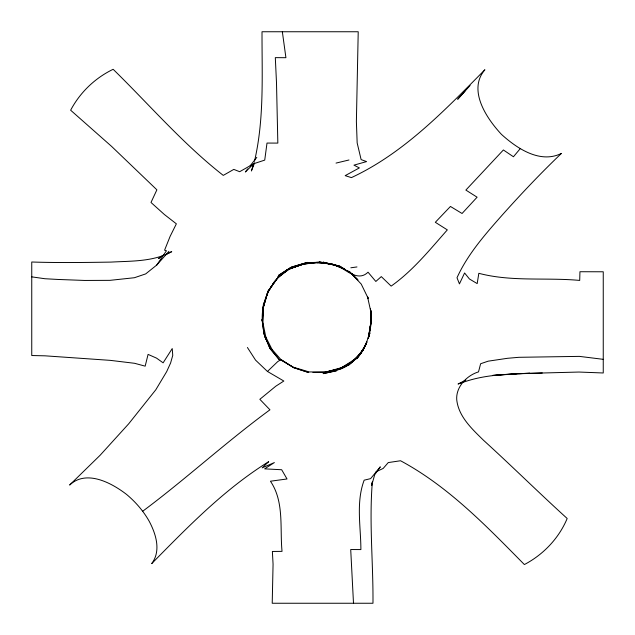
<?xml version="1.0" encoding="UTF-8"?>
<svg xmlns="http://www.w3.org/2000/svg" width="635" height="635" viewBox="0 0 635 635"><rect width="100%" height="100%" fill="white"/><g stroke="black" fill="none" stroke-linecap="round" stroke-linejoin="round"><path stroke-width="0.95" d="M262.692 324.771L262.803 311.102M262.572 319.834L262.779 311.094M263.43 304.046L262.287 320.81C261.207 300.601 270.883 280.789 287.814 269.613L279.432 276.193M372.34 482.124C369.03 522.407 373.309 562.88 372.975 603.25L272.217 603.25L273.066 564.197L272.375 551.458L282.035 551.363C279.765 527.955 284.416 501.761 270.439 481.219L287.02 478.965L281.678 469.741L264.628 468.86L274.368 462.566L262.16 467.868L268.692 461.677C224.536 489.093 187.96 526.788 151.709 563.61C161.385 550.759 155.892 533.725 149.011 520.922C143.232 510.762 135.493 501.912 126.555 494.419C111.522 482.822 86.32 469.321 69.644 485.029L100.116 455.263L128.707 423.791L155.805 389.771L166.688 371.61L170.609 362.974L172.752 355.362L172.228 348.559L163.124 362.831L156.551 358.132L148.082 354.386L145.169 366.157L134.596 363.299L110.299 360.362L45.014 355.822L31.75 355.529L31.75 262.001C58.15 262.882 84.574 262.493 110.982 262.096C128.603 261.112 147.066 261.644 163.766 255.333M369.911 332.796L368.268 338.209L371.181 320.215M369.252 334.129L370.761 323.548L368.824 336.145L371.078 321.524L370.475 308.935C372.435 325.43 368.895 342.908 358.807 356.314M372.285 482.013L371.689 485.362L374.69 474.75L380.301 466.844L370.626 478.623L364.157 480.179C355.83 502.444 360.855 526.494 360.886 549.577L350.71 549.529L353.497 603.25M268.081 291.251L263.168 307.848L263.406 306.594L262.763 322.151L266.065 338.225M368.324 338.28L370.792 325.826L370.673 311.055L367.459 296.386L368.316 298.64L361.22 284.067L349.766 271.915M263.279 306.689L264.668 301.093M263.168 307.848L267.367 293.052L275.558 280.091M263.088 308.205L267.414 293.14M368.276 338.495L369.919 332.93M253.357 164.775L251.381 170.974L254.643 162.79M254.492 161.234C264.358 118.951 261.906 74.874 262.017 31.75L358.219 31.75L356.386 121.539L357.164 142.931L361.117 159.599L366.593 161.584L353.941 165.148L359.37 167.91L345.178 175.641L351.409 177.617C403.939 153.114 444.698 110.331 484.894 69.747C467.439 90.099 486.624 118.451 501.412 134.334C516.938 148.439 540.179 164.005 561.435 153.408C540.615 173.268 520.795 194.254 501.65 215.717C484.83 234.775 467.598 254.381 457.002 277.749L459.438 283.893L464.59 272.979L469.44 278.987L477.187 283.599L478.83 273.304C511.683 282.003 546.179 277.305 579.707 280.424L579.945 271.732L603.25 271.78L603.25 372.983L579.041 372.046L519.327 373.602M263.358 305.316L268.661 290.401L277.336 278.344L267.629 292.132L271.748 285.766M363.823 348.377L366.847 342.146M362.641 350.425L366.871 341.749M363.807 348.417L366.784 342.336M363.141 349.671L366.284 343.86M267.533 291.933L268.549 290.243M339.955 369.292C351.965 364.934 360.664 355.06 366.189 343.829M361.799 352.163L359.251 355.275L348.385 365.315L359.251 355.275L364.895 346.123L364.204 348.075L357.092 358.434L358.267 357.132M359.251 355.275L365.323 345.861M272.78 284.17L274.328 281.789M31.75 276.86L44.934 278.733L58.19 279.463L84.693 280.448L109.966 280.345L134.406 277.725L145.693 273.899L156.742 265.049L166.457 250.769L164.576 250.198L170.109 236.395L176.363 223.837L164.37 214.503L150.995 202.47L156.885 189.825L111.625 146.423L70.644 110.212C80.026 92.456 95.067 78.002 113.157 69.294C149.55 104.91 183.063 143.962 223.274 175.395L233.799 169.394L239.657 171.704L253.73 163.719L264.731 160.107L267.002 143.065L277.836 143.097L276.503 82.883L275.312 57.642L285.917 57.698L282.345 31.75M360.212 353.624L363.712 348.885M360.291 353.711L361.49 352.171M247.769 168.894L245.356 171.982L253.73 163.719M250.182 165.814L256.81 157.337M356.719 357.822L355.465 359.354L356.672 357.878M357.965 356.291L362.958 350.155L351.981 362.133L340.455 368.53L325.898 372.102L342.797 367.276M359.077 354.941L361.482 351.996M520.248 148.63L513.445 156.758L503.388 149.971L465.868 190.079L477.099 197.199L462.058 213.495L450.445 206.454L435.324 222.298L447.326 229.886C429.784 249.745 412.964 270.669 391.152 286.107L381.294 276.606L375.833 281.464L368.03 272.185C358.537 281.749 346.75 270.827 338.272 265.763L341.019 266.637L323.017 262.144L337.32 265.541M156.742 265.049L168.934 251.333M470.083 85.503L457.684 99.258L464.931 91.202M247.412 347.488L255.54 360.108L267.454 371.459L277.733 361.601L280.956 359.593L271.883 349.266M278.13 276.86L280.345 275.074M276.836 278.67L288.33 269.589L301.831 264.366L314.968 262.517M352.941 361.132L356.759 358.156M280.622 359.847L292.87 367.062L309.174 371.935L326.914 371.951M287.758 269.55L277.654 277.265L290.441 268.327L303.76 264.033L318.103 262.565L316.984 262.604L331.327 264.049M142.74 511.207C186.206 478.758 226.187 441.912 269.946 409.805L259.85 399.312L275.796 386.199L283.837 381.032L267.454 371.459M164.036 254.683L158.321 258.588L159.996 257.723M290.084 267.899L278.447 275.455L291.576 267.025L307.467 262.382L290.909 267.359M341.813 367.625L356.481 358.092M353.195 361.355L339.019 368.911M165.029 255.111L171.736 251.643L166.418 254.103M465.844 380.055L458.041 384.024L461.629 382.81M349.488 364.299L336.431 370.649L323.08 373.634L336.407 370.856M376.039 471.789L383.183 468.432L388.263 462.574L400.542 460.748C448.453 486.513 486.553 526.232 524.375 564.555C543.354 554.617 558.887 538.297 567.182 518.485C538.948 492.887 511.834 465.995 483.608 440.357C472.122 429.046 458.581 416.703 456.732 399.764C455.795 386.874 466.828 375.404 478.512 371.896L480.624 363.744L488.172 361.172L507.54 358.291L518.906 357.307L579.342 356.378L603.25 359.331M463.415 382.206C488.696 373.213 515.898 374.15 542.298 372.967M335.264 369.951L337.963 369.086M339.765 368.506L342.471 367.641M290.211 268.089L303.76 264.033L288.742 269.097L302.641 264.025L309.277 263.207M336.034 163.092L348.98 159.988M325.017 372.142L340.455 368.53M304.808 263.414L306.657 263.16M350.837 267.787L356.973 266.946M311.166 262.969L314.007 262.62M314.357 262.588L304.633 263.573L321.461 262.311L334.915 264.954L343.837 268.684M316.301 262.398L320.31 262.263L306.348 262.676L321.461 262.311L336.288 265.486M516.493 373.737L492.8 375.404L529.693 373.102M312.912 372.427L327.112 372.277M316.984 262.604L329.232 263.62M331.351 264.001L319.222 262.104L334.915 264.954L344.853 269.311L338.272 265.763M329.859 263.906L339.28 266.724M339.59 266.589L331.113 263.771L342.86 267.819M344.916 269.343L333.565 264.39L338.185 266.065M333.565 264.39L348.02 271.097M353.901 275.082L351.401 273.471L358.021 279.956M347.456 270.693L353.028 274.82M349.679 271.891L357.251 279.233M265.628 336.677L272.637 350.655M264.47 335.875L270.883 349.075L264.446 335.526L270.081 348.631L279.797 360.291L269.772 348.091L263.985 333.47L262.057 319.476L264.049 334.677M265.081 336.272L265.882 339.13M370.745 310.666L371.181 317.373M370.864 310.388L371.157 316.317M262.565 321.945L262.62 324.818M308.666 372.515L293.719 367.681L280.956 359.593L293.854 367.697L308.666 372.515"/></g></svg>
